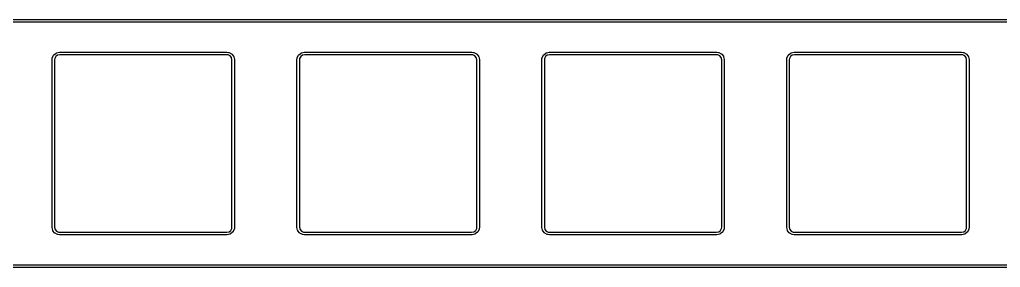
# Model space of a CAD drawing. Extents: x 0.3 to 11.5, y -5.1 to -1.4.
# Drawn here: x 3.253 to 6.257, y -2.123 to -1.365 of the extents above; entities that cross this region are included whole.
import ezdxf

# ---------------------------------------------------------------- set-up
doc = ezdxf.new("R2010")
doc.units = 0
doc.header["$MEASUREMENT"] = 0
doc.layers.add('BLACK', color=7, linetype='CONTINUOUS')

msp = doc.modelspace()

# ---------------------------------------------------------------- linework, layer by layer
at = {"layer": 'BLACK', "linetype": 'CONTINUOUS'}
for p, q in [((0.335876, -1.36516), (10.0278, -1.36516)), ((10.0278, -1.37303), (0.335997, -1.37303)), ((3.35861, -1.47257), (3.36527, -1.46735)), ((3.36527, -1.46735), (3.36608, -1.46705)), ((3.36608, -1.46705), (3.36682, -1.46661)), ((3.36682, -1.46661), (3.37536, -1.46466)), ((3.37536, -1.46466), (3.3758, -1.46471)), ((3.3758, -1.46471), (3.37623, -1.46457)), ((3.37623, -1.46457), (3.88804, -1.46457)), ((3.88804, -1.46457), (3.88828, -1.46465)), ((3.88828, -1.46465), (3.88853, -1.4646)), ((3.88853, -1.4646), (3.89345, -1.46522)), ((3.89345, -1.46522), (3.89407, -1.46551)), ((3.89407, -1.46551), (3.89475, -1.46562)), ((3.89475, -1.46562), (3.90235, -1.46949)), ((3.90235, -1.46949), (3.90295, -1.47009)), ((3.90295, -1.47009), (3.90366, -1.47057)), ((3.90366, -1.47057), (3.90888, -1.47722)), ((4.10861, -1.47257), (4.11527, -1.46735)), ((4.11527, -1.46735), (4.11608, -1.46705)), ((4.11608, -1.46705), (4.11682, -1.46661)), ((4.11682, -1.46661), (4.12536, -1.46466)), ((4.12536, -1.46466), (4.1258, -1.46471)), ((4.1258, -1.46471), (4.12623, -1.46457)), ((4.12623, -1.46457), (4.63804, -1.46457)), ((4.63804, -1.46457), (4.63828, -1.46465)), ((4.63828, -1.46465), (4.63853, -1.4646)), ((4.63853, -1.4646), (4.64345, -1.46522)), ((4.64345, -1.46522), (4.64407, -1.46551)), ((4.64407, -1.46551), (4.64475, -1.46562)), ((4.64475, -1.46562), (4.65235, -1.46949)), ((4.65235, -1.46949), (4.65295, -1.47009)), ((4.65295, -1.47009), (4.65366, -1.47057)), ((4.65366, -1.47057), (4.65888, -1.47722)), ((4.85861, -1.47257), (4.86527, -1.46735)), ((4.86527, -1.46735), (4.86608, -1.46705)), ((4.86608, -1.46705), (4.86682, -1.46661)), ((4.86682, -1.46661), (4.87536, -1.46466)), ((4.87536, -1.46466), (4.8758, -1.46471)), ((4.8758, -1.46471), (4.87623, -1.46457)), ((4.87623, -1.46457), (5.38804, -1.46457)), ((5.38804, -1.46457), (5.38828, -1.46465)), ((5.38828, -1.46465), (5.38853, -1.4646)), ((5.38853, -1.4646), (5.39345, -1.46522)), ((5.39345, -1.46522), (5.39407, -1.46551)), ((5.39407, -1.46551), (5.39475, -1.46562)), ((5.39475, -1.46562), (5.40235, -1.46949)), ((5.40235, -1.46949), (5.40295, -1.47009)), ((5.40295, -1.47009), (5.40366, -1.47057)), ((5.40366, -1.47057), (5.40888, -1.47722)), ((5.60861, -1.47257), (5.61527, -1.46735)), ((5.61527, -1.46735), (5.61608, -1.46705)), ((5.61608, -1.46705), (5.61682, -1.46661)), ((5.61682, -1.46661), (5.62536, -1.46466)), ((5.62536, -1.46466), (5.6258, -1.46471)), ((5.6258, -1.46471), (5.62623, -1.46457)), ((5.62623, -1.46457), (6.13804, -1.46457)), ((6.13804, -1.46457), (6.13828, -1.46465)), ((6.13828, -1.46465), (6.13853, -1.4646)), ((6.13853, -1.4646), (6.14345, -1.46522)), ((6.14345, -1.46522), (6.14407, -1.46551)), ((6.14407, -1.46551), (6.14475, -1.46562)), ((6.14475, -1.46562), (6.15235, -1.46949)), ((6.15235, -1.46949), (6.15295, -1.47009)), ((6.15295, -1.47009), (6.15366, -1.47057)), ((6.15366, -1.47057), (6.15888, -1.47722)), ((3.35261, -1.48819), (3.35269, -1.48795)), ((3.35261, -2), (3.35261, -1.48819)), ((3.35264, -1.4877), (3.35326, -1.48278)), ((3.35269, -1.48795), (3.35264, -1.4877)), ((3.35326, -1.48278), (3.35355, -1.48216)), ((3.35355, -1.48216), (3.35366, -1.48148)), ((3.35366, -1.48148), (3.35753, -1.47388)), ((3.35753, -1.47388), (3.35814, -1.47328)), ((3.35814, -1.47328), (3.35861, -1.47257)), ((3.36099, -1.48444), (3.36048, -1.48844)), ((3.36048, -1.48844), (3.36048, -1.99956)), ((3.36415, -1.47823), (3.36099, -1.48444)), ((3.36943, -1.47409), (3.36415, -1.47823)), ((3.37667, -1.47244), (3.36943, -1.47409)), ((3.88779, -1.47244), (3.37667, -1.47244)), ((3.89179, -1.47294), (3.88779, -1.47244)), ((3.898, -1.47611), (3.89179, -1.47294)), ((3.90214, -1.48139), (3.898, -1.47611)), ((3.90379, -1.48863), (3.90214, -1.48139)), ((3.90379, -1.99975), (3.90379, -1.48863)), ((3.90888, -1.47722), (3.90918, -1.47804)), ((3.90918, -1.47804), (3.90962, -1.47878)), ((3.90962, -1.47878), (3.91157, -1.48732)), ((3.91157, -1.48732), (3.91152, -1.48776)), ((3.91152, -1.48776), (3.91166, -1.48819)), ((3.91166, -1.48819), (3.91166, -2)), ((4.10261, -1.48819), (4.10269, -1.48795)), ((4.10261, -2), (4.10261, -1.48819)), ((4.10264, -1.4877), (4.10326, -1.48278)), ((4.10269, -1.48795), (4.10264, -1.4877)), ((4.10326, -1.48278), (4.10355, -1.48216)), ((4.10355, -1.48216), (4.10366, -1.48148)), ((4.10366, -1.48148), (4.10753, -1.47388)), ((4.10753, -1.47388), (4.10814, -1.47328)), ((4.10814, -1.47328), (4.10861, -1.47257)), ((4.11099, -1.48444), (4.11048, -1.48844)), ((4.11048, -1.48844), (4.11048, -1.99956)), ((4.11415, -1.47823), (4.11099, -1.48444)), ((4.11943, -1.47409), (4.11415, -1.47823)), ((4.12667, -1.47244), (4.11943, -1.47409)), ((4.63779, -1.47244), (4.12667, -1.47244)), ((4.64179, -1.47294), (4.63779, -1.47244)), ((4.648, -1.47611), (4.64179, -1.47294)), ((4.65214, -1.48139), (4.648, -1.47611)), ((4.65379, -1.48863), (4.65214, -1.48139)), ((4.65379, -1.99975), (4.65379, -1.48863)), ((4.65888, -1.47722), (4.65918, -1.47804)), ((4.65918, -1.47804), (4.65962, -1.47878)), ((4.65962, -1.47878), (4.66157, -1.48732)), ((4.66157, -1.48732), (4.66152, -1.48776)), ((4.66152, -1.48776), (4.66166, -1.48819)), ((4.66166, -1.48819), (4.66166, -2)), ((4.85261, -1.48819), (4.85269, -1.48795)), ((4.85261, -2), (4.85261, -1.48819)), ((4.85264, -1.4877), (4.85326, -1.48278)), ((4.85269, -1.48795), (4.85264, -1.4877)), ((4.85326, -1.48278), (4.85355, -1.48216)), ((4.85355, -1.48216), (4.85366, -1.48148)), ((4.85366, -1.48148), (4.85753, -1.47388)), ((4.85753, -1.47388), (4.85814, -1.47328)), ((4.85814, -1.47328), (4.85861, -1.47257)), ((4.86099, -1.48444), (4.86048, -1.48844)), ((4.86048, -1.48844), (4.86048, -1.99956)), ((4.86415, -1.47823), (4.86099, -1.48444)), ((4.86943, -1.47409), (4.86415, -1.47823)), ((4.87667, -1.47244), (4.86943, -1.47409)), ((5.38779, -1.47244), (4.87667, -1.47244)), ((5.39179, -1.47294), (5.38779, -1.47244)), ((5.398, -1.47611), (5.39179, -1.47294)), ((5.40214, -1.48139), (5.398, -1.47611)), ((5.40379, -1.48863), (5.40214, -1.48139)), ((5.40379, -1.99975), (5.40379, -1.48863)), ((5.40888, -1.47722), (5.40918, -1.47804)), ((5.40918, -1.47804), (5.40962, -1.47878)), ((5.40962, -1.47878), (5.41157, -1.48732)), ((5.41157, -1.48732), (5.41152, -1.48776)), ((5.41152, -1.48776), (5.41166, -1.48819)), ((5.41166, -1.48819), (5.41166, -2)), ((5.60261, -1.48819), (5.60269, -1.48795)), ((5.60261, -2), (5.60261, -1.48819)), ((5.60264, -1.4877), (5.60326, -1.48278)), ((5.60269, -1.48795), (5.60264, -1.4877)), ((5.60326, -1.48278), (5.60355, -1.48216)), ((5.60355, -1.48216), (5.60366, -1.48148)), ((5.60366, -1.48148), (5.60753, -1.47388)), ((5.60753, -1.47388), (5.60814, -1.47328)), ((5.60814, -1.47328), (5.60861, -1.47257)), ((5.61099, -1.48444), (5.61048, -1.48844)), ((5.61048, -1.48844), (5.61048, -1.99956)), ((5.61415, -1.47823), (5.61099, -1.48444)), ((5.61943, -1.47409), (5.61415, -1.47823)), ((5.62667, -1.47244), (5.61943, -1.47409)), ((6.13779, -1.47244), (5.62667, -1.47244)), ((6.14179, -1.47294), (6.13779, -1.47244)), ((6.148, -1.47611), (6.14179, -1.47294)), ((6.15214, -1.48139), (6.148, -1.47611)), ((6.15379, -1.48863), (6.15214, -1.48139)), ((6.15379, -1.99975), (6.15379, -1.48863)), ((6.15888, -1.47722), (6.15918, -1.47804)), ((6.15918, -1.47804), (6.15962, -1.47878)), ((6.15962, -1.47878), (6.16157, -1.48732)), ((6.16157, -1.48732), (6.16152, -1.48776)), ((6.16152, -1.48776), (6.16166, -1.48819)), ((6.16166, -1.48819), (6.16166, -2)), ((3.35275, -2.00043), (3.35261, -2)), ((3.35271, -2.00087), (3.35275, -2.00043)), ((3.35465, -2.00941), (3.35271, -2.00087)), ((3.35509, -2.01015), (3.35465, -2.00941)), ((3.35539, -2.01096), (3.35509, -2.01015)), ((3.36061, -2.01762), (3.35539, -2.01096)), ((3.36048, -1.99956), (3.36213, -2.0068)), ((3.36213, -2.0068), (3.36627, -2.01208)), ((3.36627, -2.01208), (3.37249, -2.01525)), ((3.89484, -2.0141), (3.90012, -2.00996)), ((3.90012, -2.00996), (3.90329, -2.00374)), ((3.90329, -2.00374), (3.90379, -1.99975)), ((3.91061, -2.00671), (3.90674, -2.01431)), ((3.91072, -2.00603), (3.91061, -2.00671)), ((3.91101, -2.00541), (3.91072, -2.00603)), ((3.91163, -2.00049), (3.91101, -2.00541)), ((3.91166, -2), (3.91158, -2.00024)), ((3.91158, -2.00024), (3.91163, -2.00049)), ((4.10275, -2.00043), (4.10261, -2)), ((4.10271, -2.00087), (4.10275, -2.00043)), ((4.10465, -2.00941), (4.10271, -2.00087)), ((4.10509, -2.01015), (4.10465, -2.00941)), ((4.10539, -2.01096), (4.10509, -2.01015)), ((4.11061, -2.01762), (4.10539, -2.01096)), ((4.11048, -1.99956), (4.11213, -2.0068)), ((4.11213, -2.0068), (4.11627, -2.01208)), ((4.11627, -2.01208), (4.12249, -2.01525)), ((4.64484, -2.0141), (4.65012, -2.00996)), ((4.65012, -2.00996), (4.65329, -2.00374)), ((4.65329, -2.00374), (4.65379, -1.99975)), ((4.66061, -2.00671), (4.65674, -2.01431)), ((4.66072, -2.00603), (4.66061, -2.00671)), ((4.66101, -2.00541), (4.66072, -2.00603)), ((4.66163, -2.00049), (4.66101, -2.00541)), ((4.66166, -2), (4.66158, -2.00024)), ((4.66158, -2.00024), (4.66163, -2.00049)), ((4.85275, -2.00043), (4.85261, -2)), ((4.85271, -2.00087), (4.85275, -2.00043)), ((4.85465, -2.00941), (4.85271, -2.00087)), ((4.85509, -2.01015), (4.85465, -2.00941)), ((4.85539, -2.01096), (4.85509, -2.01015)), ((4.86061, -2.01762), (4.85539, -2.01096)), ((4.86048, -1.99956), (4.86213, -2.0068)), ((4.86213, -2.0068), (4.86627, -2.01208)), ((4.86627, -2.01208), (4.87249, -2.01525)), ((5.39484, -2.0141), (5.40012, -2.00996)), ((5.40012, -2.00996), (5.40329, -2.00374)), ((5.40329, -2.00374), (5.40379, -1.99975)), ((5.41061, -2.00671), (5.40674, -2.01431)), ((5.41072, -2.00603), (5.41061, -2.00671)), ((5.41101, -2.00541), (5.41072, -2.00603)), ((5.41163, -2.00049), (5.41101, -2.00541)), ((5.41166, -2), (5.41158, -2.00024)), ((5.41158, -2.00024), (5.41163, -2.00049)), ((5.60275, -2.00043), (5.60261, -2)), ((5.60271, -2.00087), (5.60275, -2.00043)), ((5.60465, -2.00941), (5.60271, -2.00087)), ((5.60509, -2.01015), (5.60465, -2.00941)), ((5.60539, -2.01096), (5.60509, -2.01015)), ((5.61061, -2.01762), (5.60539, -2.01096)), ((5.61048, -1.99956), (5.61213, -2.0068)), ((5.61213, -2.0068), (5.61627, -2.01208)), ((5.61627, -2.01208), (5.62249, -2.01525)), ((6.14484, -2.0141), (6.15012, -2.00996)), ((6.15012, -2.00996), (6.15329, -2.00374)), ((6.15329, -2.00374), (6.15379, -1.99975)), ((6.16061, -2.00671), (6.15674, -2.01431)), ((6.16072, -2.00603), (6.16061, -2.00671)), ((6.16101, -2.00541), (6.16072, -2.00603)), ((6.16163, -2.00049), (6.16101, -2.00541)), ((6.16166, -2), (6.16158, -2.00024)), ((6.16158, -2.00024), (6.16163, -2.00049)), ((3.36132, -2.0181), (3.36061, -2.01762)), ((3.36192, -2.0187), (3.36132, -2.0181)), ((3.36952, -2.02257), (3.36192, -2.0187)), ((3.3702, -2.02268), (3.36952, -2.02257)), ((3.37082, -2.02297), (3.3702, -2.02268)), ((3.37574, -2.02359), (3.37082, -2.02297)), ((3.37249, -2.01525), (3.37648, -2.01575)), ((3.37599, -2.02354), (3.37574, -2.02359)), ((3.37623, -2.02362), (3.37599, -2.02354)), ((3.88804, -2.02362), (3.37623, -2.02362)), ((3.37648, -2.01575), (3.8876, -2.01575)), ((3.8876, -2.01575), (3.89484, -2.0141)), ((3.88847, -2.02348), (3.88804, -2.02362)), ((3.88891, -2.02352), (3.88847, -2.02348)), ((3.89745, -2.02158), (3.88891, -2.02352)), ((3.89819, -2.02114), (3.89745, -2.02158)), ((3.89901, -2.02084), (3.89819, -2.02114)), ((3.90566, -2.01562), (3.89901, -2.02084)), ((3.90614, -2.01491), (3.90566, -2.01562)), ((3.90674, -2.01431), (3.90614, -2.01491)), ((4.11132, -2.0181), (4.11061, -2.01762)), ((4.11192, -2.0187), (4.11132, -2.0181)), ((4.11952, -2.02257), (4.11192, -2.0187)), ((4.1202, -2.02268), (4.11952, -2.02257)), ((4.12082, -2.02297), (4.1202, -2.02268)), ((4.12574, -2.02359), (4.12082, -2.02297)), ((4.12249, -2.01525), (4.12648, -2.01575)), ((4.12599, -2.02354), (4.12574, -2.02359)), ((4.12623, -2.02362), (4.12599, -2.02354)), ((4.63804, -2.02362), (4.12623, -2.02362)), ((4.12648, -2.01575), (4.6376, -2.01575)), ((4.6376, -2.01575), (4.64484, -2.0141)), ((4.63847, -2.02348), (4.63804, -2.02362)), ((4.63891, -2.02352), (4.63847, -2.02348)), ((4.64745, -2.02158), (4.63891, -2.02352)), ((4.64819, -2.02114), (4.64745, -2.02158)), ((4.64901, -2.02084), (4.64819, -2.02114)), ((4.65566, -2.01562), (4.64901, -2.02084)), ((4.65614, -2.01491), (4.65566, -2.01562)), ((4.65674, -2.01431), (4.65614, -2.01491)), ((4.86132, -2.0181), (4.86061, -2.01762)), ((4.86192, -2.0187), (4.86132, -2.0181)), ((4.86952, -2.02257), (4.86192, -2.0187)), ((4.8702, -2.02268), (4.86952, -2.02257)), ((4.87082, -2.02297), (4.8702, -2.02268)), ((4.87574, -2.02359), (4.87082, -2.02297)), ((4.87249, -2.01525), (4.87648, -2.01575)), ((4.87599, -2.02354), (4.87574, -2.02359)), ((4.87623, -2.02362), (4.87599, -2.02354)), ((5.38804, -2.02362), (4.87623, -2.02362)), ((4.87648, -2.01575), (5.3876, -2.01575)), ((5.3876, -2.01575), (5.39484, -2.0141)), ((5.38847, -2.02348), (5.38804, -2.02362)), ((5.38891, -2.02352), (5.38847, -2.02348)), ((5.39745, -2.02158), (5.38891, -2.02352)), ((5.39819, -2.02114), (5.39745, -2.02158)), ((5.39901, -2.02084), (5.39819, -2.02114)), ((5.40566, -2.01562), (5.39901, -2.02084)), ((5.40614, -2.01491), (5.40566, -2.01562)), ((5.40674, -2.01431), (5.40614, -2.01491)), ((5.61132, -2.0181), (5.61061, -2.01762)), ((5.61192, -2.0187), (5.61132, -2.0181)), ((5.61952, -2.02257), (5.61192, -2.0187)), ((5.6202, -2.02268), (5.61952, -2.02257)), ((5.62082, -2.02297), (5.6202, -2.02268)), ((5.62574, -2.02359), (5.62082, -2.02297)), ((5.62249, -2.01525), (5.62648, -2.01575)), ((5.62599, -2.02354), (5.62574, -2.02359)), ((5.62623, -2.02362), (5.62599, -2.02354)), ((6.13804, -2.02362), (5.62623, -2.02362)), ((5.62648, -2.01575), (6.1376, -2.01575)), ((6.1376, -2.01575), (6.14484, -2.0141)), ((6.13847, -2.02348), (6.13804, -2.02362)), ((6.13891, -2.02352), (6.13847, -2.02348)), ((6.14745, -2.02158), (6.13891, -2.02352)), ((6.14819, -2.02114), (6.14745, -2.02158)), ((6.14901, -2.02084), (6.14819, -2.02114)), ((6.15566, -2.01562), (6.14901, -2.02084)), ((6.15614, -2.01491), (6.15566, -2.01562)), ((6.15674, -2.01431), (6.15614, -2.01491)), ((1.46088, -2.11516), (10.3034, -2.11516)), ((10.3033, -2.12303), (1.461, -2.12303))]:
    msp.add_line(p, q, dxfattribs=at)

doc.saveas('drawing.dxf')
